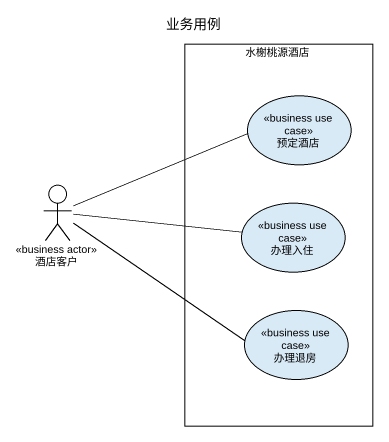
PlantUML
@startuml
title 业务用例
rectangle 水榭桃源酒店 {
  usecase 预定酒店 <<business use case>>
  usecase 办理入住 <<business use case>>
  usecase 办理退房 <<business use case>>
}
actor 酒店客户 <<business actor>>
酒店客户 -right- 预定酒店
酒店客户 -right- 办理入住
酒店客户 -right- 办理退房
@enduml
